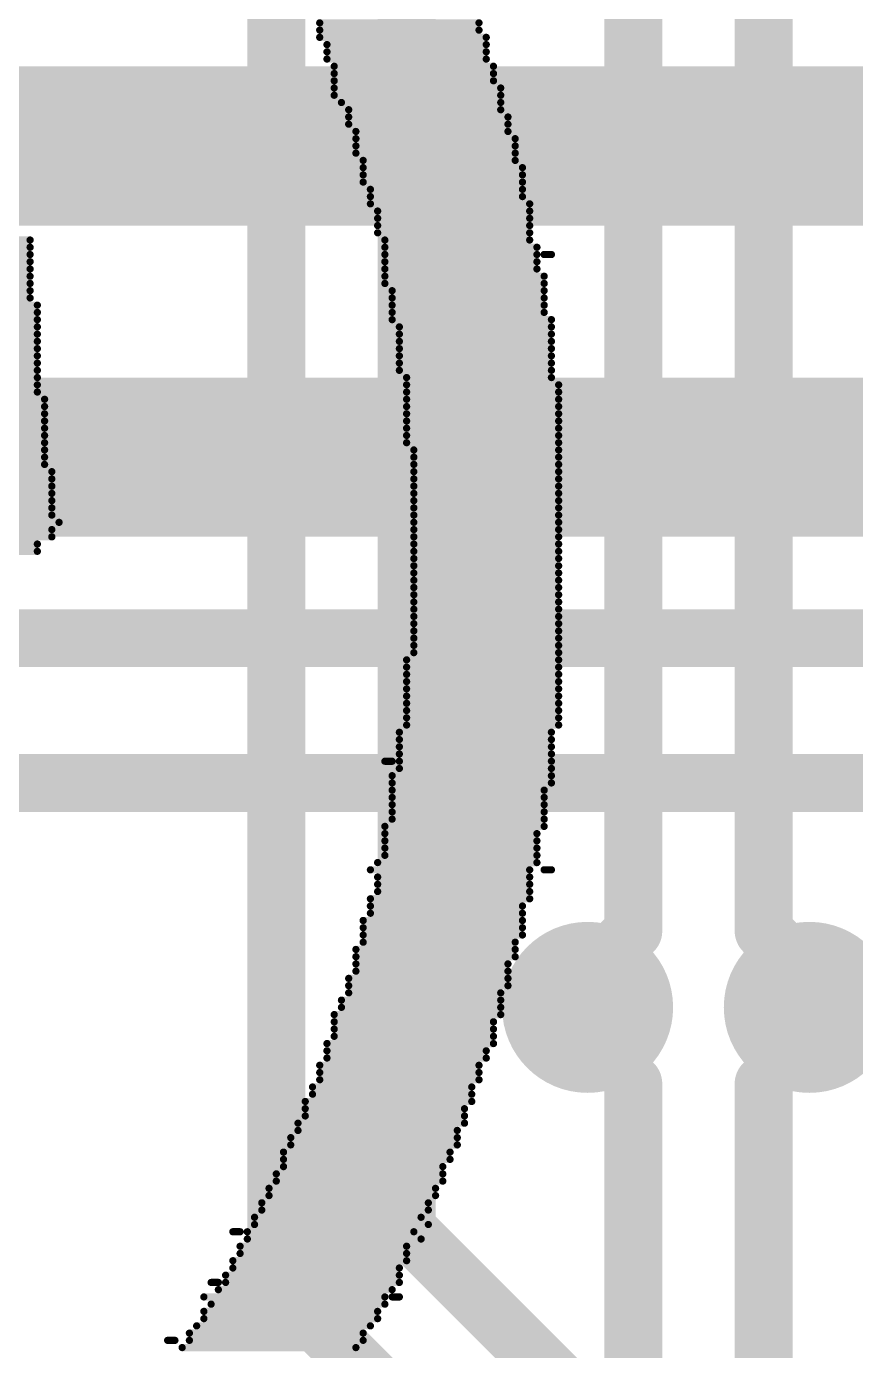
# Model space of a CAD drawing. Header units: millimetres. Extents: x -0.71 to 2.98, y -0.65 to 2.9.
# Drawn here: x 1.4525 to 1.567, y 1.1526 to 1.3355 of the extents above; entities that cross this region are included whole.
import ezdxf

# ---------------------------------------------------------------- set-up
doc = ezdxf.new("R2010")
doc.units = ezdxf.units.MM
doc.header["$MEASUREMENT"] = 0
for name, color, linetype in [('BottomLayer', 5, 'Continuous'), ('BottomOverlay', 54, 'Continuous'), ('BottomSolder', 6, 'Continuous'), ('Mechanical2', 216, 'Continuous'), ('TopLayer', 1, 'Continuous'), ('TopSolder', 216, 'Continuous'), ('ViaHoleLayer', 16, 'Continuous')]:
    doc.layers.add(name, color=color, linetype=linetype)

msp = doc.modelspace()

# ---------------------------------------------------------------- hatches: boundary and pattern name
at = {"layer": 'BottomLayer'}
h = msp.add_hatch(color=5, dxfattribs=at)
edge = h.paths.add_edge_path()
edge.add_arc((1.53, 1.2), 0.01181, 0, 360)
h = msp.add_hatch(color=5, dxfattribs=at)
edge = h.paths.add_edge_path()
edge.add_arc((1.56062, 1.2), 0.01181, 0, 360)
at = {"layer": 'BottomSolder'}
h = msp.add_hatch(color=6, dxfattribs=at)
edge = h.paths.add_edge_path()
edge.add_arc((1.53, 1.2), 0.00791, 0, 360)
h = msp.add_hatch(color=6, dxfattribs=at)
edge = h.paths.add_edge_path()
edge.add_arc((1.56062, 1.2), 0.00791, 0, 360)
at = {"layer": 'TopLayer'}
h = msp.add_hatch(color=1, dxfattribs=at)
edge = h.paths.add_edge_path()
edge.add_arc((1.53, 1.2), 0.01181, 0, 360)
h = msp.add_hatch(color=1, dxfattribs=at)
edge = h.paths.add_edge_path()
edge.add_arc((1.56062, 1.2), 0.01181, 0, 360)
at = {"layer": 'TopSolder'}
h = msp.add_hatch(color=216, dxfattribs=at)
edge = h.paths.add_edge_path()
edge.add_arc((1.53, 1.2), 0.00791, 0, 360)
h = msp.add_hatch(color=216, dxfattribs=at)
edge = h.paths.add_edge_path()
edge.add_arc((1.56062, 1.2), 0.00791, 0, 360)
at = {"layer": 'ViaHoleLayer'}
h = msp.add_hatch(color=16, dxfattribs=at)
edge = h.paths.add_edge_path()
edge.add_arc((1.53, 1.2), 0.00591, 0, 360)
h = msp.add_hatch(color=16, dxfattribs=at)
edge = h.paths.add_edge_path()
edge.add_arc((1.56062, 1.2), 0.00591, 0, 360)

# ---------------------------------------------------------------- linework, layer by layer
at = {"layer": 'BottomLayer', "const_width": 0.008}
for points in [[(1.53631, 1.21054), (1.53631, 1.45231)], [(1.487, 1.162), (1.487, 1.45)], [(1.55431, 1.21054), (1.55431, 1.44486)], [(1.505, 1.16946), (1.505, 1.44254)], [(1.53, 1.20423), (1.53631, 1.21054)], [(1.55431, 1.21054), (1.56062, 1.20423)], [(1.53, 1.2), (1.53, 1.20423)], [(1.56062, 1.2), (1.56062, 1.20423)], [(1.505, 1.16946), (1.67811, 0.99635)], [(1.487, 1.162), (1.64819, 1.00081)]]:
    msp.add_lwpolyline(points, dxfattribs=at)
at = {"layer": 'BottomLayer', "const_width": 0.004}
for points in [[(1.53431, 1.21054, 1), (1.53831, 1.21054, 1)], [(1.53431, 1.21054, 1), (1.53831, 1.21054, 1)], [(1.55231, 1.21054, 1), (1.55631, 1.21054, 1)], [(1.55231, 1.21054, 1), (1.55631, 1.21054, 1)], [(1.528, 1.20423, 1), (1.532, 1.20423, 1)], [(1.528, 1.20423, 1), (1.532, 1.20423, 1)], [(1.55862, 1.20423, 1), (1.56262, 1.20423, 1)], [(1.55862, 1.20423, 1), (1.56262, 1.20423, 1)], [(1.528, 1.2, 1), (1.532, 1.2, 1)], [(1.55862, 1.2, 1), (1.56262, 1.2, 1)], [(1.503, 1.16946, 1), (1.507, 1.16946, 1)], [(1.503, 1.16946, 1), (1.507, 1.16946, 1)], [(1.485, 1.162, 1), (1.489, 1.162, 1)], [(1.485, 1.162, 1), (1.489, 1.162, 1)]]:
    msp.add_lwpolyline(points, format="xyb", close=True, dxfattribs=at)
at = {"layer": 'BottomOverlay', "const_width": 0.001}
for points in [[(1.493, 1.336), (1.515, 1.336)], [(1.493, 1.335), (1.515, 1.335)], [(1.493, 1.334), (1.516, 1.334)], [(1.494, 1.333), (1.516, 1.333)], [(1.494, 1.332), (1.516, 1.332)], [(1.494, 1.331), (1.516, 1.331)], [(1.495, 1.33), (1.517, 1.33)], [(1.495, 1.329), (1.517, 1.329)], [(1.495, 1.328), (1.517, 1.328)], [(1.495, 1.327), (1.518, 1.327)], [(1.495, 1.326), (1.518, 1.326)], [(1.496, 1.325), (1.518, 1.325)], [(1.497, 1.324), (1.518, 1.324)], [(1.497, 1.323), (1.519, 1.323)], [(1.497, 1.322), (1.519, 1.322)], [(1.498, 1.321), (1.519, 1.321)], [(1.498, 1.32), (1.52, 1.32)], [(1.498, 1.319), (1.52, 1.319)], [(1.498, 1.318), (1.52, 1.318)], [(1.499, 1.317), (1.52, 1.317)], [(1.499, 1.316), (1.521, 1.316)], [(1.499, 1.315), (1.521, 1.315)], [(1.499, 1.314), (1.521, 1.314)], [(1.5, 1.313), (1.521, 1.313)], [(1.5, 1.312), (1.521, 1.312)], [(1.5, 1.311), (1.522, 1.311)], [(1.501, 1.31), (1.522, 1.31)], [(1.501, 1.309), (1.522, 1.309)], [(1.501, 1.308), (1.522, 1.308)], [(1.367, 1.306), (1.453, 1.306)], [(1.501, 1.307), (1.522, 1.307)], [(1.502, 1.306), (1.522, 1.306)], [(1.366, 1.305), (1.453, 1.305)], [(1.366, 1.304), (1.453, 1.304)], [(1.502, 1.305), (1.523, 1.305)], [(1.502, 1.304), (1.523, 1.304)], [(1.524, 1.304), (1.525, 1.304)], [(1.364, 1.302), (1.453, 1.302)], [(1.365, 1.303), (1.453, 1.303)], [(1.502, 1.303), (1.523, 1.303)], [(1.502, 1.302), (1.523, 1.302)], [(1.362, 1.3), (1.453, 1.3)], [(1.363, 1.301), (1.453, 1.301)], [(1.502, 1.301), (1.524, 1.301)], [(1.502, 1.3), (1.524, 1.3)], [(1.361, 1.299), (1.453, 1.299)], [(1.503, 1.299), (1.524, 1.299)], [(1.359, 1.297), (1.454, 1.297)], [(1.36, 1.298), (1.453, 1.298)], [(1.503, 1.298), (1.524, 1.298)], [(1.503, 1.297), (1.524, 1.297)], [(1.357, 1.295), (1.454, 1.295)], [(1.358, 1.296), (1.454, 1.296)], [(1.503, 1.296), (1.524, 1.296)], [(1.503, 1.295), (1.525, 1.295)], [(1.355, 1.293), (1.454, 1.293)], [(1.356, 1.294), (1.454, 1.294)], [(1.504, 1.294), (1.525, 1.294)], [(1.504, 1.293), (1.525, 1.293)], [(1.353, 1.291), (1.454, 1.291)], [(1.354, 1.292), (1.454, 1.292)], [(1.504, 1.292), (1.525, 1.292)], [(1.504, 1.291), (1.525, 1.291)], [(1.351, 1.289), (1.454, 1.289)], [(1.352, 1.29), (1.454, 1.29)], [(1.504, 1.29), (1.525, 1.29)], [(1.504, 1.289), (1.525, 1.289)], [(1.351, 1.288), (1.454, 1.288)], [(1.504, 1.288), (1.525, 1.288)], [(1.242, 1.286), (1.454, 1.286)], [(1.35, 1.287), (1.454, 1.287)], [(1.505, 1.287), (1.525, 1.287)], [(1.505, 1.286), (1.526, 1.286)], [(1.244, 1.285), (1.454, 1.285)], [(1.245, 1.284), (1.455, 1.284)], [(1.505, 1.285), (1.526, 1.285)], [(1.505, 1.284), (1.526, 1.284)], [(1.246, 1.283), (1.455, 1.283)], [(1.247, 1.282), (1.455, 1.282)], [(1.505, 1.283), (1.526, 1.283)], [(1.505, 1.282), (1.526, 1.282)], [(1.247, 1.281), (1.455, 1.281)], [(1.248, 1.28), (1.455, 1.28)], [(1.505, 1.281), (1.526, 1.281)], [(1.505, 1.28), (1.526, 1.28)], [(1.25, 1.279), (1.455, 1.279)], [(1.505, 1.279), (1.526, 1.279)], [(1.251, 1.278), (1.455, 1.278)], [(1.251, 1.277), (1.455, 1.277)], [(1.505, 1.278), (1.526, 1.278)], [(1.506, 1.277), (1.526, 1.277)], [(1.252, 1.276), (1.455, 1.276)], [(1.253, 1.275), (1.455, 1.275)], [(1.506, 1.276), (1.526, 1.276)], [(1.506, 1.275), (1.526, 1.275)], [(1.254, 1.274), (1.456, 1.274)], [(1.255, 1.273), (1.456, 1.273)], [(1.506, 1.274), (1.526, 1.274)], [(1.506, 1.273), (1.526, 1.273)], [(1.255, 1.272), (1.456, 1.272)], [(1.256, 1.271), (1.456, 1.271)], [(1.506, 1.272), (1.526, 1.272)], [(1.506, 1.271), (1.526, 1.271)], [(1.257, 1.27), (1.456, 1.27)], [(1.258, 1.269), (1.456, 1.269)], [(1.506, 1.27), (1.526, 1.27)], [(1.506, 1.269), (1.526, 1.269)], [(1.259, 1.268), (1.456, 1.268)], [(1.506, 1.268), (1.526, 1.268)], [(1.26, 1.267), (1.457, 1.267)], [(1.26, 1.266), (1.456, 1.266)], [(1.506, 1.267), (1.526, 1.267)], [(1.506, 1.266), (1.526, 1.266)], [(1.261, 1.265), (1.456, 1.265)], [(1.262, 1.264), (1.454, 1.264)], [(1.506, 1.265), (1.526, 1.265)], [(1.506, 1.264), (1.526, 1.264)], [(1.263, 1.263), (1.454, 1.263)], [(1.506, 1.263), (1.526, 1.263)], [(1.506, 1.262), (1.526, 1.262)], [(1.506, 1.261), (1.526, 1.261)], [(1.506, 1.26), (1.526, 1.26)], [(1.506, 1.259), (1.526, 1.259)], [(1.506, 1.258), (1.526, 1.258)], [(1.506, 1.257), (1.526, 1.257)], [(1.506, 1.256), (1.526, 1.256)], [(1.506, 1.255), (1.526, 1.255)], [(1.506, 1.254), (1.526, 1.254)], [(1.506, 1.253), (1.526, 1.253)], [(1.506, 1.252), (1.526, 1.252)], [(1.506, 1.251), (1.526, 1.251)], [(1.506, 1.25), (1.526, 1.25)], [(1.506, 1.249), (1.526, 1.249)], [(1.505, 1.248), (1.526, 1.248)], [(1.505, 1.247), (1.526, 1.247)], [(1.505, 1.246), (1.526, 1.246)], [(1.505, 1.245), (1.526, 1.245)], [(1.505, 1.244), (1.526, 1.244)], [(1.505, 1.243), (1.526, 1.243)], [(1.505, 1.242), (1.526, 1.242)], [(1.505, 1.241), (1.526, 1.241)], [(1.505, 1.24), (1.526, 1.24)], [(1.504, 1.238), (1.525, 1.238)], [(1.505, 1.239), (1.526, 1.239)], [(1.504, 1.237), (1.525, 1.237)], [(1.504, 1.236), (1.525, 1.236)], [(1.504, 1.235), (1.525, 1.235)], [(1.502, 1.234), (1.503, 1.234)], [(1.504, 1.234), (1.525, 1.234)], [(1.504, 1.233), (1.525, 1.233)], [(1.503, 1.232), (1.525, 1.232)], [(1.503, 1.231), (1.525, 1.231)], [(1.503, 1.23), (1.524, 1.23)], [(1.503, 1.229), (1.524, 1.229)], [(1.503, 1.228), (1.524, 1.228)], [(1.503, 1.227), (1.524, 1.227)], [(1.502, 1.225), (1.524, 1.225)], [(1.503, 1.226), (1.524, 1.226)], [(1.502, 1.224), (1.523, 1.224)], [(1.502, 1.223), (1.523, 1.223)], [(1.502, 1.222), (1.523, 1.222)], [(1.501, 1.22), (1.523, 1.22)], [(1.502, 1.221), (1.523, 1.221)], [(1.5, 1.219), (1.522, 1.219)], [(1.501, 1.218), (1.522, 1.218)], [(1.524, 1.219), (1.525, 1.219)], [(1.501, 1.217), (1.522, 1.217)], [(1.501, 1.216), (1.522, 1.216)], [(1.5, 1.215), (1.522, 1.215)], [(1.5, 1.214), (1.521, 1.214)], [(1.5, 1.213), (1.521, 1.213)], [(1.499, 1.212), (1.521, 1.212)], [(1.499, 1.211), (1.521, 1.211)], [(1.499, 1.21), (1.521, 1.21)], [(1.499, 1.209), (1.52, 1.209)], [(1.498, 1.208), (1.52, 1.208)], [(1.498, 1.207), (1.52, 1.207)], [(1.498, 1.206), (1.519, 1.206)], [(1.498, 1.205), (1.519, 1.205)], [(1.497, 1.204), (1.519, 1.204)], [(1.497, 1.203), (1.519, 1.203)], [(1.497, 1.202), (1.518, 1.202)], [(1.496, 1.201), (1.518, 1.201)], [(1.496, 1.2), (1.518, 1.2)], [(1.495, 1.199), (1.518, 1.199)], [(1.495, 1.198), (1.517, 1.198)], [(1.495, 1.197), (1.517, 1.197)], [(1.495, 1.196), (1.517, 1.196)], [(1.494, 1.195), (1.517, 1.195)], [(1.494, 1.194), (1.516, 1.194)], [(1.494, 1.193), (1.516, 1.193)], [(1.493, 1.192), (1.515, 1.192)], [(1.493, 1.191), (1.515, 1.191)], [(1.492, 1.189), (1.514, 1.189)], [(1.493, 1.19), (1.515, 1.19)], [(1.491, 1.187), (1.514, 1.187)], [(1.492, 1.188), (1.514, 1.188)], [(1.491, 1.186), (1.513, 1.186)], [(1.491, 1.185), (1.513, 1.185)], [(1.49, 1.184), (1.513, 1.184)], [(1.49, 1.183), (1.512, 1.183)], [(1.489, 1.182), (1.512, 1.182)], [(1.488, 1.18), (1.511, 1.18)], [(1.489, 1.181), (1.512, 1.181)], [(1.488, 1.179), (1.511, 1.179)], [(1.488, 1.178), (1.51, 1.178)], [(1.487, 1.177), (1.51, 1.177)], [(1.487, 1.176), (1.51, 1.176)], [(1.486, 1.175), (1.509, 1.175)], [(1.486, 1.174), (1.509, 1.174)], [(1.485, 1.173), (1.508, 1.173)], [(1.485, 1.172), (1.508, 1.172)], [(1.484, 1.171), (1.507, 1.171)], [(1.481, 1.169), (1.482, 1.169)], [(1.483, 1.169), (1.506, 1.169)], [(1.484, 1.17), (1.508, 1.17)], [(1.482, 1.167), (1.505, 1.167)], [(1.483, 1.168), (1.507, 1.168)], [(1.481, 1.165), (1.505, 1.165)], [(1.482, 1.166), (1.505, 1.166)], [(1.48, 1.163), (1.504, 1.163)], [(1.481, 1.164), (1.504, 1.164)], [(1.478, 1.162), (1.479, 1.162)], [(1.479, 1.161), (1.503, 1.161)], [(1.48, 1.162), (1.504, 1.162)], [(1.477, 1.16), (1.502, 1.16)], [(1.503, 1.16), (1.504, 1.16)], [(1.477, 1.158), (1.501, 1.158)], [(1.478, 1.159), (1.502, 1.159)], [(1.476, 1.156), (1.5, 1.156)], [(1.477, 1.157), (1.501, 1.157)], [(1.472, 1.154), (1.473, 1.154)], [(1.475, 1.155), (1.499, 1.155)], [(1.475, 1.154), (1.499, 1.154)], [(1.474, 1.153), (1.498, 1.153)]]:
    msp.add_lwpolyline(points, dxfattribs=at)
at = {"layer": 'BottomOverlay', "const_width": 0.0005}
for points in [[(1.49275, 1.336, 1), (1.49325, 1.336, 1)], [(1.49275, 1.335, 1), (1.49325, 1.335, 1)], [(1.51475, 1.336, 1), (1.51525, 1.336, 1)], [(1.51475, 1.335, 1), (1.51525, 1.335, 1)], [(1.49275, 1.334, 1), (1.49325, 1.334, 1)], [(1.49375, 1.333, 1), (1.49425, 1.333, 1)], [(1.51575, 1.334, 1), (1.51625, 1.334, 1)], [(1.51575, 1.333, 1), (1.51625, 1.333, 1)], [(1.49375, 1.332, 1), (1.49425, 1.332, 1)], [(1.51575, 1.332, 1), (1.51625, 1.332, 1)], [(1.49375, 1.331, 1), (1.49425, 1.331, 1)], [(1.49475, 1.33, 1), (1.49525, 1.33, 1)], [(1.51575, 1.331, 1), (1.51625, 1.331, 1)], [(1.51675, 1.33, 1), (1.51725, 1.33, 1)], [(1.49475, 1.329, 1), (1.49525, 1.329, 1)], [(1.49475, 1.328, 1), (1.49525, 1.328, 1)], [(1.51675, 1.329, 1), (1.51725, 1.329, 1)], [(1.51675, 1.328, 1), (1.51725, 1.328, 1)], [(1.49475, 1.327, 1), (1.49525, 1.327, 1)], [(1.49475, 1.326, 1), (1.49525, 1.326, 1)], [(1.51775, 1.327, 1), (1.51825, 1.327, 1)], [(1.51775, 1.326, 1), (1.51825, 1.326, 1)], [(1.49575, 1.325, 1), (1.49625, 1.325, 1)], [(1.49675, 1.324, 1), (1.49725, 1.324, 1)], [(1.51775, 1.325, 1), (1.51825, 1.325, 1)], [(1.51775, 1.324, 1), (1.51825, 1.324, 1)], [(1.49675, 1.323, 1), (1.49725, 1.323, 1)], [(1.49675, 1.322, 1), (1.49725, 1.322, 1)], [(1.51875, 1.323, 1), (1.51925, 1.323, 1)], [(1.51875, 1.322, 1), (1.51925, 1.322, 1)], [(1.49775, 1.321, 1), (1.49825, 1.321, 1)], [(1.51875, 1.321, 1), (1.51925, 1.321, 1)], [(1.49775, 1.32, 1), (1.49825, 1.32, 1)], [(1.49775, 1.319, 1), (1.49825, 1.319, 1)], [(1.51975, 1.32, 1), (1.52025, 1.32, 1)], [(1.51975, 1.319, 1), (1.52025, 1.319, 1)], [(1.49775, 1.318, 1), (1.49825, 1.318, 1)], [(1.49875, 1.317, 1), (1.49925, 1.317, 1)], [(1.51975, 1.318, 1), (1.52025, 1.318, 1)], [(1.51975, 1.317, 1), (1.52025, 1.317, 1)], [(1.49875, 1.316, 1), (1.49925, 1.316, 1)], [(1.49875, 1.315, 1), (1.49925, 1.315, 1)], [(1.52075, 1.316, 1), (1.52125, 1.316, 1)], [(1.52075, 1.315, 1), (1.52125, 1.315, 1)], [(1.49875, 1.314, 1), (1.49925, 1.314, 1)], [(1.49975, 1.313, 1), (1.50025, 1.313, 1)], [(1.52075, 1.314, 1), (1.52125, 1.314, 1)], [(1.52075, 1.313, 1), (1.52125, 1.313, 1)], [(1.49975, 1.312, 1), (1.50025, 1.312, 1)], [(1.49975, 1.311, 1), (1.50025, 1.311, 1)], [(1.52075, 1.312, 1), (1.52125, 1.312, 1)], [(1.52175, 1.311, 1), (1.52225, 1.311, 1)], [(1.50075, 1.31, 1), (1.50125, 1.31, 1)], [(1.52175, 1.31, 1), (1.52225, 1.31, 1)], [(1.50075, 1.309, 1), (1.50125, 1.309, 1)], [(1.50075, 1.308, 1), (1.50125, 1.308, 1)], [(1.52175, 1.309, 1), (1.52225, 1.309, 1)], [(1.52175, 1.308, 1), (1.52225, 1.308, 1)], [(1.45275, 1.306, 1), (1.45325, 1.306, 1)], [(1.50075, 1.307, 1), (1.50125, 1.307, 1)], [(1.50175, 1.306, 1), (1.50225, 1.306, 1)], [(1.52175, 1.307, 1), (1.52225, 1.307, 1)], [(1.52175, 1.306, 1), (1.52225, 1.306, 1)], [(1.45275, 1.305, 1), (1.45325, 1.305, 1)], [(1.45275, 1.304, 1), (1.45325, 1.304, 1)], [(1.50175, 1.305, 1), (1.50225, 1.305, 1)], [(1.50175, 1.304, 1), (1.50225, 1.304, 1)], [(1.52275, 1.305, 1), (1.52325, 1.305, 1)], [(1.52275, 1.304, 1), (1.52325, 1.304, 1)], [(1.52375, 1.304, 1), (1.52425, 1.304, 1)], [(1.52475, 1.304, 1), (1.52525, 1.304, 1)], [(1.45275, 1.303, 1), (1.45325, 1.303, 1)], [(1.45275, 1.302, 1), (1.45325, 1.302, 1)], [(1.50175, 1.303, 1), (1.50225, 1.303, 1)], [(1.50175, 1.302, 1), (1.50225, 1.302, 1)], [(1.52275, 1.303, 1), (1.52325, 1.303, 1)], [(1.52275, 1.302, 1), (1.52325, 1.302, 1)], [(1.45275, 1.301, 1), (1.45325, 1.301, 1)], [(1.45275, 1.3, 1), (1.45325, 1.3, 1)], [(1.50175, 1.301, 1), (1.50225, 1.301, 1)], [(1.50175, 1.3, 1), (1.50225, 1.3, 1)], [(1.52375, 1.301, 1), (1.52425, 1.301, 1)], [(1.52375, 1.3, 1), (1.52425, 1.3, 1)], [(1.45275, 1.299, 1), (1.45325, 1.299, 1)], [(1.50275, 1.299, 1), (1.50325, 1.299, 1)], [(1.52375, 1.299, 1), (1.52425, 1.299, 1)], [(1.45275, 1.298, 1), (1.45325, 1.298, 1)], [(1.45375, 1.297, 1), (1.45425, 1.297, 1)], [(1.50275, 1.298, 1), (1.50325, 1.298, 1)], [(1.50275, 1.297, 1), (1.50325, 1.297, 1)], [(1.52375, 1.298, 1), (1.52425, 1.298, 1)], [(1.52375, 1.297, 1), (1.52425, 1.297, 1)], [(1.45375, 1.296, 1), (1.45425, 1.296, 1)], [(1.45375, 1.295, 1), (1.45425, 1.295, 1)], [(1.50275, 1.296, 1), (1.50325, 1.296, 1)], [(1.50275, 1.295, 1), (1.50325, 1.295, 1)], [(1.52375, 1.296, 1), (1.52425, 1.296, 1)], [(1.52475, 1.295, 1), (1.52525, 1.295, 1)], [(1.45375, 1.294, 1), (1.45425, 1.294, 1)], [(1.45375, 1.293, 1), (1.45425, 1.293, 1)], [(1.50375, 1.294, 1), (1.50425, 1.294, 1)], [(1.50375, 1.293, 1), (1.50425, 1.293, 1)], [(1.52475, 1.294, 1), (1.52525, 1.294, 1)], [(1.52475, 1.293, 1), (1.52525, 1.293, 1)], [(1.45375, 1.292, 1), (1.45425, 1.292, 1)], [(1.45375, 1.291, 1), (1.45425, 1.291, 1)], [(1.50375, 1.292, 1), (1.50425, 1.292, 1)], [(1.50375, 1.291, 1), (1.50425, 1.291, 1)], [(1.52475, 1.292, 1), (1.52525, 1.292, 1)], [(1.52475, 1.291, 1), (1.52525, 1.291, 1)], [(1.45375, 1.29, 1), (1.45425, 1.29, 1)], [(1.45375, 1.289, 1), (1.45425, 1.289, 1)], [(1.50375, 1.29, 1), (1.50425, 1.29, 1)], [(1.50375, 1.289, 1), (1.50425, 1.289, 1)], [(1.52475, 1.29, 1), (1.52525, 1.29, 1)], [(1.52475, 1.289, 1), (1.52525, 1.289, 1)], [(1.45375, 1.288, 1), (1.45425, 1.288, 1)], [(1.50375, 1.288, 1), (1.50425, 1.288, 1)], [(1.52475, 1.288, 1), (1.52525, 1.288, 1)], [(1.45375, 1.287, 1), (1.45425, 1.287, 1)], [(1.45375, 1.286, 1), (1.45425, 1.286, 1)], [(1.50475, 1.287, 1), (1.50525, 1.287, 1)], [(1.50475, 1.286, 1), (1.50525, 1.286, 1)], [(1.52475, 1.287, 1), (1.52525, 1.287, 1)], [(1.52575, 1.286, 1), (1.52625, 1.286, 1)], [(1.45375, 1.285, 1), (1.45425, 1.285, 1)], [(1.45475, 1.284, 1), (1.45525, 1.284, 1)], [(1.50475, 1.285, 1), (1.50525, 1.285, 1)], [(1.50475, 1.284, 1), (1.50525, 1.284, 1)], [(1.52575, 1.285, 1), (1.52625, 1.285, 1)], [(1.52575, 1.284, 1), (1.52625, 1.284, 1)], [(1.45475, 1.283, 1), (1.45525, 1.283, 1)], [(1.45475, 1.282, 1), (1.45525, 1.282, 1)], [(1.50475, 1.283, 1), (1.50525, 1.283, 1)], [(1.50475, 1.282, 1), (1.50525, 1.282, 1)], [(1.52575, 1.283, 1), (1.52625, 1.283, 1)], [(1.52575, 1.282, 1), (1.52625, 1.282, 1)], [(1.45475, 1.281, 1), (1.45525, 1.281, 1)], [(1.45475, 1.28, 1), (1.45525, 1.28, 1)], [(1.50475, 1.281, 1), (1.50525, 1.281, 1)], [(1.50475, 1.28, 1), (1.50525, 1.28, 1)], [(1.52575, 1.281, 1), (1.52625, 1.281, 1)], [(1.52575, 1.28, 1), (1.52625, 1.28, 1)], [(1.45475, 1.279, 1), (1.45525, 1.279, 1)], [(1.50475, 1.279, 1), (1.50525, 1.279, 1)], [(1.52575, 1.279, 1), (1.52625, 1.279, 1)], [(1.45475, 1.278, 1), (1.45525, 1.278, 1)], [(1.45475, 1.277, 1), (1.45525, 1.277, 1)], [(1.50475, 1.278, 1), (1.50525, 1.278, 1)], [(1.50575, 1.277, 1), (1.50625, 1.277, 1)], [(1.52575, 1.278, 1), (1.52625, 1.278, 1)], [(1.52575, 1.277, 1), (1.52625, 1.277, 1)], [(1.45475, 1.276, 1), (1.45525, 1.276, 1)], [(1.45475, 1.275, 1), (1.45525, 1.275, 1)], [(1.50575, 1.276, 1), (1.50625, 1.276, 1)], [(1.50575, 1.275, 1), (1.50625, 1.275, 1)], [(1.52575, 1.276, 1), (1.52625, 1.276, 1)], [(1.52575, 1.275, 1), (1.52625, 1.275, 1)], [(1.45575, 1.274, 1), (1.45625, 1.274, 1)], [(1.45575, 1.273, 1), (1.45625, 1.273, 1)], [(1.50575, 1.274, 1), (1.50625, 1.274, 1)], [(1.50575, 1.273, 1), (1.50625, 1.273, 1)], [(1.52575, 1.274, 1), (1.52625, 1.274, 1)], [(1.52575, 1.273, 1), (1.52625, 1.273, 1)], [(1.45575, 1.272, 1), (1.45625, 1.272, 1)], [(1.45575, 1.271, 1), (1.45625, 1.271, 1)], [(1.50575, 1.272, 1), (1.50625, 1.272, 1)], [(1.50575, 1.271, 1), (1.50625, 1.271, 1)], [(1.52575, 1.272, 1), (1.52625, 1.272, 1)], [(1.52575, 1.271, 1), (1.52625, 1.271, 1)], [(1.45575, 1.27, 1), (1.45625, 1.27, 1)], [(1.45575, 1.269, 1), (1.45625, 1.269, 1)], [(1.50575, 1.27, 1), (1.50625, 1.27, 1)], [(1.50575, 1.269, 1), (1.50625, 1.269, 1)], [(1.52575, 1.27, 1), (1.52625, 1.27, 1)], [(1.52575, 1.269, 1), (1.52625, 1.269, 1)], [(1.45575, 1.268, 1), (1.45625, 1.268, 1)], [(1.50575, 1.268, 1), (1.50625, 1.268, 1)], [(1.52575, 1.268, 1), (1.52625, 1.268, 1)], [(1.45575, 1.266, 1), (1.45625, 1.266, 1)], [(1.45675, 1.267, 1), (1.45725, 1.267, 1)], [(1.50575, 1.267, 1), (1.50625, 1.267, 1)], [(1.50575, 1.266, 1), (1.50625, 1.266, 1)], [(1.52575, 1.267, 1), (1.52625, 1.267, 1)], [(1.52575, 1.266, 1), (1.52625, 1.266, 1)], [(1.45375, 1.264, 1), (1.45425, 1.264, 1)], [(1.45575, 1.265, 1), (1.45625, 1.265, 1)], [(1.50575, 1.265, 1), (1.50625, 1.265, 1)], [(1.50575, 1.264, 1), (1.50625, 1.264, 1)], [(1.52575, 1.265, 1), (1.52625, 1.265, 1)], [(1.52575, 1.264, 1), (1.52625, 1.264, 1)], [(1.45375, 1.263, 1), (1.45425, 1.263, 1)], [(1.50575, 1.263, 1), (1.50625, 1.263, 1)], [(1.50575, 1.262, 1), (1.50625, 1.262, 1)], [(1.52575, 1.263, 1), (1.52625, 1.263, 1)], [(1.52575, 1.262, 1), (1.52625, 1.262, 1)], [(1.50575, 1.261, 1), (1.50625, 1.261, 1)], [(1.50575, 1.26, 1), (1.50625, 1.26, 1)], [(1.52575, 1.261, 1), (1.52625, 1.261, 1)], [(1.52575, 1.26, 1), (1.52625, 1.26, 1)], [(1.50575, 1.259, 1), (1.50625, 1.259, 1)], [(1.50575, 1.258, 1), (1.50625, 1.258, 1)], [(1.52575, 1.259, 1), (1.52625, 1.259, 1)], [(1.52575, 1.258, 1), (1.52625, 1.258, 1)], [(1.50575, 1.257, 1), (1.50625, 1.257, 1)], [(1.52575, 1.257, 1), (1.52625, 1.257, 1)], [(1.50575, 1.256, 1), (1.50625, 1.256, 1)], [(1.50575, 1.255, 1), (1.50625, 1.255, 1)], [(1.52575, 1.256, 1), (1.52625, 1.256, 1)], [(1.52575, 1.255, 1), (1.52625, 1.255, 1)], [(1.50575, 1.254, 1), (1.50625, 1.254, 1)], [(1.50575, 1.253, 1), (1.50625, 1.253, 1)], [(1.52575, 1.254, 1), (1.52625, 1.254, 1)], [(1.52575, 1.253, 1), (1.52625, 1.253, 1)], [(1.50575, 1.252, 1), (1.50625, 1.252, 1)], [(1.50575, 1.251, 1), (1.50625, 1.251, 1)], [(1.52575, 1.252, 1), (1.52625, 1.252, 1)], [(1.52575, 1.251, 1), (1.52625, 1.251, 1)], [(1.50575, 1.25, 1), (1.50625, 1.25, 1)], [(1.50575, 1.249, 1), (1.50625, 1.249, 1)], [(1.52575, 1.25, 1), (1.52625, 1.25, 1)], [(1.52575, 1.249, 1), (1.52625, 1.249, 1)], [(1.50475, 1.248, 1), (1.50525, 1.248, 1)], [(1.50475, 1.247, 1), (1.50525, 1.247, 1)], [(1.52575, 1.248, 1), (1.52625, 1.248, 1)], [(1.52575, 1.247, 1), (1.52625, 1.247, 1)], [(1.50475, 1.246, 1), (1.50525, 1.246, 1)], [(1.52575, 1.246, 1), (1.52625, 1.246, 1)], [(1.50475, 1.245, 1), (1.50525, 1.245, 1)], [(1.50475, 1.244, 1), (1.50525, 1.244, 1)], [(1.52575, 1.245, 1), (1.52625, 1.245, 1)], [(1.52575, 1.244, 1), (1.52625, 1.244, 1)], [(1.50475, 1.243, 1), (1.50525, 1.243, 1)], [(1.50475, 1.242, 1), (1.50525, 1.242, 1)], [(1.52575, 1.243, 1), (1.52625, 1.243, 1)], [(1.52575, 1.242, 1), (1.52625, 1.242, 1)], [(1.50475, 1.241, 1), (1.50525, 1.241, 1)], [(1.50475, 1.24, 1), (1.50525, 1.24, 1)], [(1.52575, 1.241, 1), (1.52625, 1.241, 1)], [(1.52575, 1.24, 1), (1.52625, 1.24, 1)], [(1.50375, 1.238, 1), (1.50425, 1.238, 1)], [(1.50475, 1.239, 1), (1.50525, 1.239, 1)], [(1.52475, 1.238, 1), (1.52525, 1.238, 1)], [(1.52575, 1.239, 1), (1.52625, 1.239, 1)], [(1.50375, 1.237, 1), (1.50425, 1.237, 1)], [(1.50375, 1.236, 1), (1.50425, 1.236, 1)], [(1.52475, 1.237, 1), (1.52525, 1.237, 1)], [(1.52475, 1.236, 1), (1.52525, 1.236, 1)], [(1.50375, 1.235, 1), (1.50425, 1.235, 1)], [(1.52475, 1.235, 1), (1.52525, 1.235, 1)], [(1.50175, 1.234, 1), (1.50225, 1.234, 1)], [(1.50275, 1.234, 1), (1.50325, 1.234, 1)], [(1.50375, 1.234, 1), (1.50425, 1.234, 1)], [(1.50375, 1.233, 1), (1.50425, 1.233, 1)], [(1.52475, 1.234, 1), (1.52525, 1.234, 1)], [(1.52475, 1.233, 1), (1.52525, 1.233, 1)], [(1.50275, 1.232, 1), (1.50325, 1.232, 1)], [(1.50275, 1.231, 1), (1.50325, 1.231, 1)], [(1.52475, 1.232, 1), (1.52525, 1.232, 1)], [(1.52475, 1.231, 1), (1.52525, 1.231, 1)], [(1.50275, 1.23, 1), (1.50325, 1.23, 1)], [(1.50275, 1.229, 1), (1.50325, 1.229, 1)], [(1.52375, 1.23, 1), (1.52425, 1.23, 1)], [(1.52375, 1.229, 1), (1.52425, 1.229, 1)], [(1.50275, 1.228, 1), (1.50325, 1.228, 1)], [(1.50275, 1.227, 1), (1.50325, 1.227, 1)], [(1.52375, 1.228, 1), (1.52425, 1.228, 1)], [(1.52375, 1.227, 1), (1.52425, 1.227, 1)], [(1.50175, 1.225, 1), (1.50225, 1.225, 1)], [(1.50275, 1.226, 1), (1.50325, 1.226, 1)], [(1.52375, 1.226, 1), (1.52425, 1.226, 1)], [(1.52375, 1.225, 1), (1.52425, 1.225, 1)], [(1.50175, 1.224, 1), (1.50225, 1.224, 1)], [(1.52275, 1.224, 1), (1.52325, 1.224, 1)], [(1.50175, 1.223, 1), (1.50225, 1.223, 1)], [(1.50175, 1.222, 1), (1.50225, 1.222, 1)], [(1.52275, 1.223, 1), (1.52325, 1.223, 1)], [(1.52275, 1.222, 1), (1.52325, 1.222, 1)], [(1.50075, 1.22, 1), (1.50125, 1.22, 1)], [(1.50175, 1.221, 1), (1.50225, 1.221, 1)], [(1.52275, 1.221, 1), (1.52325, 1.221, 1)], [(1.52275, 1.22, 1), (1.52325, 1.22, 1)], [(1.49975, 1.219, 1), (1.50025, 1.219, 1)], [(1.50075, 1.218, 1), (1.50125, 1.218, 1)], [(1.52175, 1.219, 1), (1.52225, 1.219, 1)], [(1.52175, 1.218, 1), (1.52225, 1.218, 1)], [(1.52375, 1.219, 1), (1.52425, 1.219, 1)], [(1.52475, 1.219, 1), (1.52525, 1.219, 1)], [(1.50075, 1.217, 1), (1.50125, 1.217, 1)], [(1.50075, 1.216, 1), (1.50125, 1.216, 1)], [(1.52175, 1.217, 1), (1.52225, 1.217, 1)], [(1.52175, 1.216, 1), (1.52225, 1.216, 1)], [(1.49975, 1.215, 1), (1.50025, 1.215, 1)], [(1.49975, 1.214, 1), (1.50025, 1.214, 1)], [(1.52075, 1.214, 1), (1.52125, 1.214, 1)], [(1.52175, 1.215, 1), (1.52225, 1.215, 1)], [(1.49975, 1.213, 1), (1.50025, 1.213, 1)], [(1.52075, 1.213, 1), (1.52125, 1.213, 1)], [(1.49875, 1.212, 1), (1.49925, 1.212, 1)], [(1.49875, 1.211, 1), (1.49925, 1.211, 1)], [(1.52075, 1.212, 1), (1.52125, 1.212, 1)], [(1.52075, 1.211, 1), (1.52125, 1.211, 1)], [(1.49875, 1.21, 1), (1.49925, 1.21, 1)], [(1.49875, 1.209, 1), (1.49925, 1.209, 1)], [(1.51975, 1.209, 1), (1.52025, 1.209, 1)], [(1.52075, 1.21, 1), (1.52125, 1.21, 1)], [(1.49775, 1.208, 1), (1.49825, 1.208, 1)], [(1.49775, 1.207, 1), (1.49825, 1.207, 1)], [(1.51975, 1.208, 1), (1.52025, 1.208, 1)], [(1.51975, 1.207, 1), (1.52025, 1.207, 1)], [(1.49775, 1.206, 1), (1.49825, 1.206, 1)], [(1.49775, 1.205, 1), (1.49825, 1.205, 1)], [(1.51875, 1.206, 1), (1.51925, 1.206, 1)], [(1.51875, 1.205, 1), (1.51925, 1.205, 1)], [(1.49675, 1.204, 1), (1.49725, 1.204, 1)], [(1.51875, 1.204, 1), (1.51925, 1.204, 1)], [(1.49675, 1.203, 1), (1.49725, 1.203, 1)], [(1.49675, 1.202, 1), (1.49725, 1.202, 1)], [(1.51775, 1.202, 1), (1.51825, 1.202, 1)], [(1.51875, 1.203, 1), (1.51925, 1.203, 1)], [(1.49575, 1.201, 1), (1.49625, 1.201, 1)], [(1.49575, 1.2, 1), (1.49625, 1.2, 1)], [(1.51775, 1.201, 1), (1.51825, 1.201, 1)], [(1.51775, 1.2, 1), (1.51825, 1.2, 1)], [(1.49475, 1.199, 1), (1.49525, 1.199, 1)], [(1.49475, 1.198, 1), (1.49525, 1.198, 1)], [(1.51675, 1.198, 1), (1.51725, 1.198, 1)], [(1.51775, 1.199, 1), (1.51825, 1.199, 1)], [(1.49475, 1.197, 1), (1.49525, 1.197, 1)], [(1.49475, 1.196, 1), (1.49525, 1.196, 1)], [(1.51675, 1.197, 1), (1.51725, 1.197, 1)], [(1.51675, 1.196, 1), (1.51725, 1.196, 1)], [(1.49375, 1.195, 1), (1.49425, 1.195, 1)], [(1.49375, 1.194, 1), (1.49425, 1.194, 1)], [(1.51575, 1.194, 1), (1.51625, 1.194, 1)], [(1.51675, 1.195, 1), (1.51725, 1.195, 1)], [(1.49375, 1.193, 1), (1.49425, 1.193, 1)], [(1.51575, 1.193, 1), (1.51625, 1.193, 1)], [(1.49275, 1.192, 1), (1.49325, 1.192, 1)], [(1.49275, 1.191, 1), (1.49325, 1.191, 1)], [(1.51475, 1.192, 1), (1.51525, 1.192, 1)], [(1.51475, 1.191, 1), (1.51525, 1.191, 1)], [(1.49175, 1.189, 1), (1.49225, 1.189, 1)], [(1.49275, 1.19, 1), (1.49325, 1.19, 1)], [(1.51375, 1.189, 1), (1.51425, 1.189, 1)], [(1.51475, 1.19, 1), (1.51525, 1.19, 1)], [(1.49075, 1.187, 1), (1.49125, 1.187, 1)], [(1.49175, 1.188, 1), (1.49225, 1.188, 1)], [(1.51375, 1.188, 1), (1.51425, 1.188, 1)], [(1.51375, 1.187, 1), (1.51425, 1.187, 1)], [(1.49075, 1.186, 1), (1.49125, 1.186, 1)], [(1.49075, 1.185, 1), (1.49125, 1.185, 1)], [(1.51275, 1.186, 1), (1.51325, 1.186, 1)], [(1.51275, 1.185, 1), (1.51325, 1.185, 1)], [(1.48975, 1.184, 1), (1.49025, 1.184, 1)], [(1.48975, 1.183, 1), (1.49025, 1.183, 1)], [(1.51175, 1.183, 1), (1.51225, 1.183, 1)], [(1.51275, 1.184, 1), (1.51325, 1.184, 1)], [(1.48875, 1.182, 1), (1.48925, 1.182, 1)], [(1.51175, 1.182, 1), (1.51225, 1.182, 1)], [(1.48775, 1.18, 1), (1.48825, 1.18, 1)], [(1.48875, 1.181, 1), (1.48925, 1.181, 1)], [(1.51075, 1.18, 1), (1.51125, 1.18, 1)], [(1.51175, 1.181, 1), (1.51225, 1.181, 1)], [(1.48775, 1.179, 1), (1.48825, 1.179, 1)], [(1.48775, 1.178, 1), (1.48825, 1.178, 1)], [(1.50975, 1.178, 1), (1.51025, 1.178, 1)], [(1.51075, 1.179, 1), (1.51125, 1.179, 1)], [(1.48675, 1.177, 1), (1.48725, 1.177, 1)], [(1.48675, 1.176, 1), (1.48725, 1.176, 1)], [(1.50975, 1.177, 1), (1.51025, 1.177, 1)], [(1.50975, 1.176, 1), (1.51025, 1.176, 1)], [(1.48575, 1.175, 1), (1.48625, 1.175, 1)], [(1.48575, 1.174, 1), (1.48625, 1.174, 1)], [(1.50875, 1.175, 1), (1.50925, 1.175, 1)], [(1.50875, 1.174, 1), (1.50925, 1.174, 1)], [(1.48475, 1.173, 1), (1.48525, 1.173, 1)], [(1.48475, 1.172, 1), (1.48525, 1.172, 1)], [(1.50775, 1.173, 1), (1.50825, 1.173, 1)], [(1.50775, 1.172, 1), (1.50825, 1.172, 1)], [(1.48375, 1.171, 1), (1.48425, 1.171, 1)], [(1.50675, 1.171, 1), (1.50725, 1.171, 1)], [(1.48075, 1.169, 1), (1.48125, 1.169, 1)], [(1.48175, 1.169, 1), (1.48225, 1.169, 1)], [(1.48275, 1.169, 1), (1.48325, 1.169, 1)], [(1.48375, 1.17, 1), (1.48425, 1.17, 1)], [(1.50575, 1.169, 1), (1.50625, 1.169, 1)], [(1.50775, 1.17, 1), (1.50825, 1.17, 1)], [(1.48175, 1.167, 1), (1.48225, 1.167, 1)], [(1.48275, 1.168, 1), (1.48325, 1.168, 1)], [(1.50475, 1.167, 1), (1.50525, 1.167, 1)], [(1.50675, 1.168, 1), (1.50725, 1.168, 1)], [(1.48075, 1.165, 1), (1.48125, 1.165, 1)], [(1.48175, 1.166, 1), (1.48225, 1.166, 1)], [(1.50475, 1.166, 1), (1.50525, 1.166, 1)], [(1.50475, 1.165, 1), (1.50525, 1.165, 1)], [(1.47975, 1.163, 1), (1.48025, 1.163, 1)], [(1.48075, 1.164, 1), (1.48125, 1.164, 1)], [(1.50375, 1.164, 1), (1.50425, 1.164, 1)], [(1.50375, 1.163, 1), (1.50425, 1.163, 1)], [(1.47775, 1.162, 1), (1.47825, 1.162, 1)], [(1.47875, 1.162, 1), (1.47925, 1.162, 1)], [(1.47875, 1.161, 1), (1.47925, 1.161, 1)], [(1.47975, 1.162, 1), (1.48025, 1.162, 1)], [(1.50275, 1.161, 1), (1.50325, 1.161, 1)], [(1.50375, 1.162, 1), (1.50425, 1.162, 1)], [(1.47675, 1.16, 1), (1.47725, 1.16, 1)], [(1.50175, 1.16, 1), (1.50225, 1.16, 1)], [(1.50275, 1.16, 1), (1.50325, 1.16, 1)], [(1.50375, 1.16, 1), (1.50425, 1.16, 1)], [(1.47675, 1.158, 1), (1.47725, 1.158, 1)], [(1.47775, 1.159, 1), (1.47825, 1.159, 1)], [(1.50075, 1.158, 1), (1.50125, 1.158, 1)], [(1.50175, 1.159, 1), (1.50225, 1.159, 1)], [(1.47575, 1.156, 1), (1.47625, 1.156, 1)], [(1.47675, 1.157, 1), (1.47725, 1.157, 1)], [(1.49975, 1.156, 1), (1.50025, 1.156, 1)], [(1.50075, 1.157, 1), (1.50125, 1.157, 1)], [(1.47175, 1.154, 1), (1.47225, 1.154, 1)], [(1.47275, 1.154, 1), (1.47325, 1.154, 1)], [(1.47475, 1.155, 1), (1.47525, 1.155, 1)], [(1.47475, 1.154, 1), (1.47525, 1.154, 1)], [(1.49875, 1.155, 1), (1.49925, 1.155, 1)], [(1.49875, 1.154, 1), (1.49925, 1.154, 1)], [(1.47375, 1.153, 1), (1.47425, 1.153, 1)], [(1.49775, 1.153, 1), (1.49825, 1.153, 1)]]:
    msp.add_lwpolyline(points, format="xyb", close=True, dxfattribs=at)
at = {"layer": 'Mechanical2', "const_width": 0.01}
msp.add_lwpolyline([(2.97335, 1.12706, 1), (-0.56996, 1.12706, 1)], format="xyb", close=True, dxfattribs=at)
at = {"layer": 'TopLayer'}
for points, const_width in [([(1.407, 1.319), (1.60211, 1.319)], 0.022), ([(1.406, 1.276), (1.579, 1.276)], 0.022), ([(1.391, 1.251), (1.579, 1.251)], 0.008), ([(1.387, 1.231), (1.574, 1.231)], 0.008), ([(1.53631, 1.09477), (1.53631, 1.18946)], 0.008), ([(1.55431, 1.08731), (1.55431, 1.18946)], 0.008)]:
    msp.add_lwpolyline(points, dxfattribs=dict(at, const_width=const_width))
at = {"layer": 'TopLayer', "const_width": 0.004}
for points in [[(1.53431, 1.18946, 1), (1.53831, 1.18946, 1)], [(1.55231, 1.18946, 1), (1.55631, 1.18946, 1)]]:
    msp.add_lwpolyline(points, format="xyb", close=True, dxfattribs=at)

doc.saveas('drawing.dxf')
